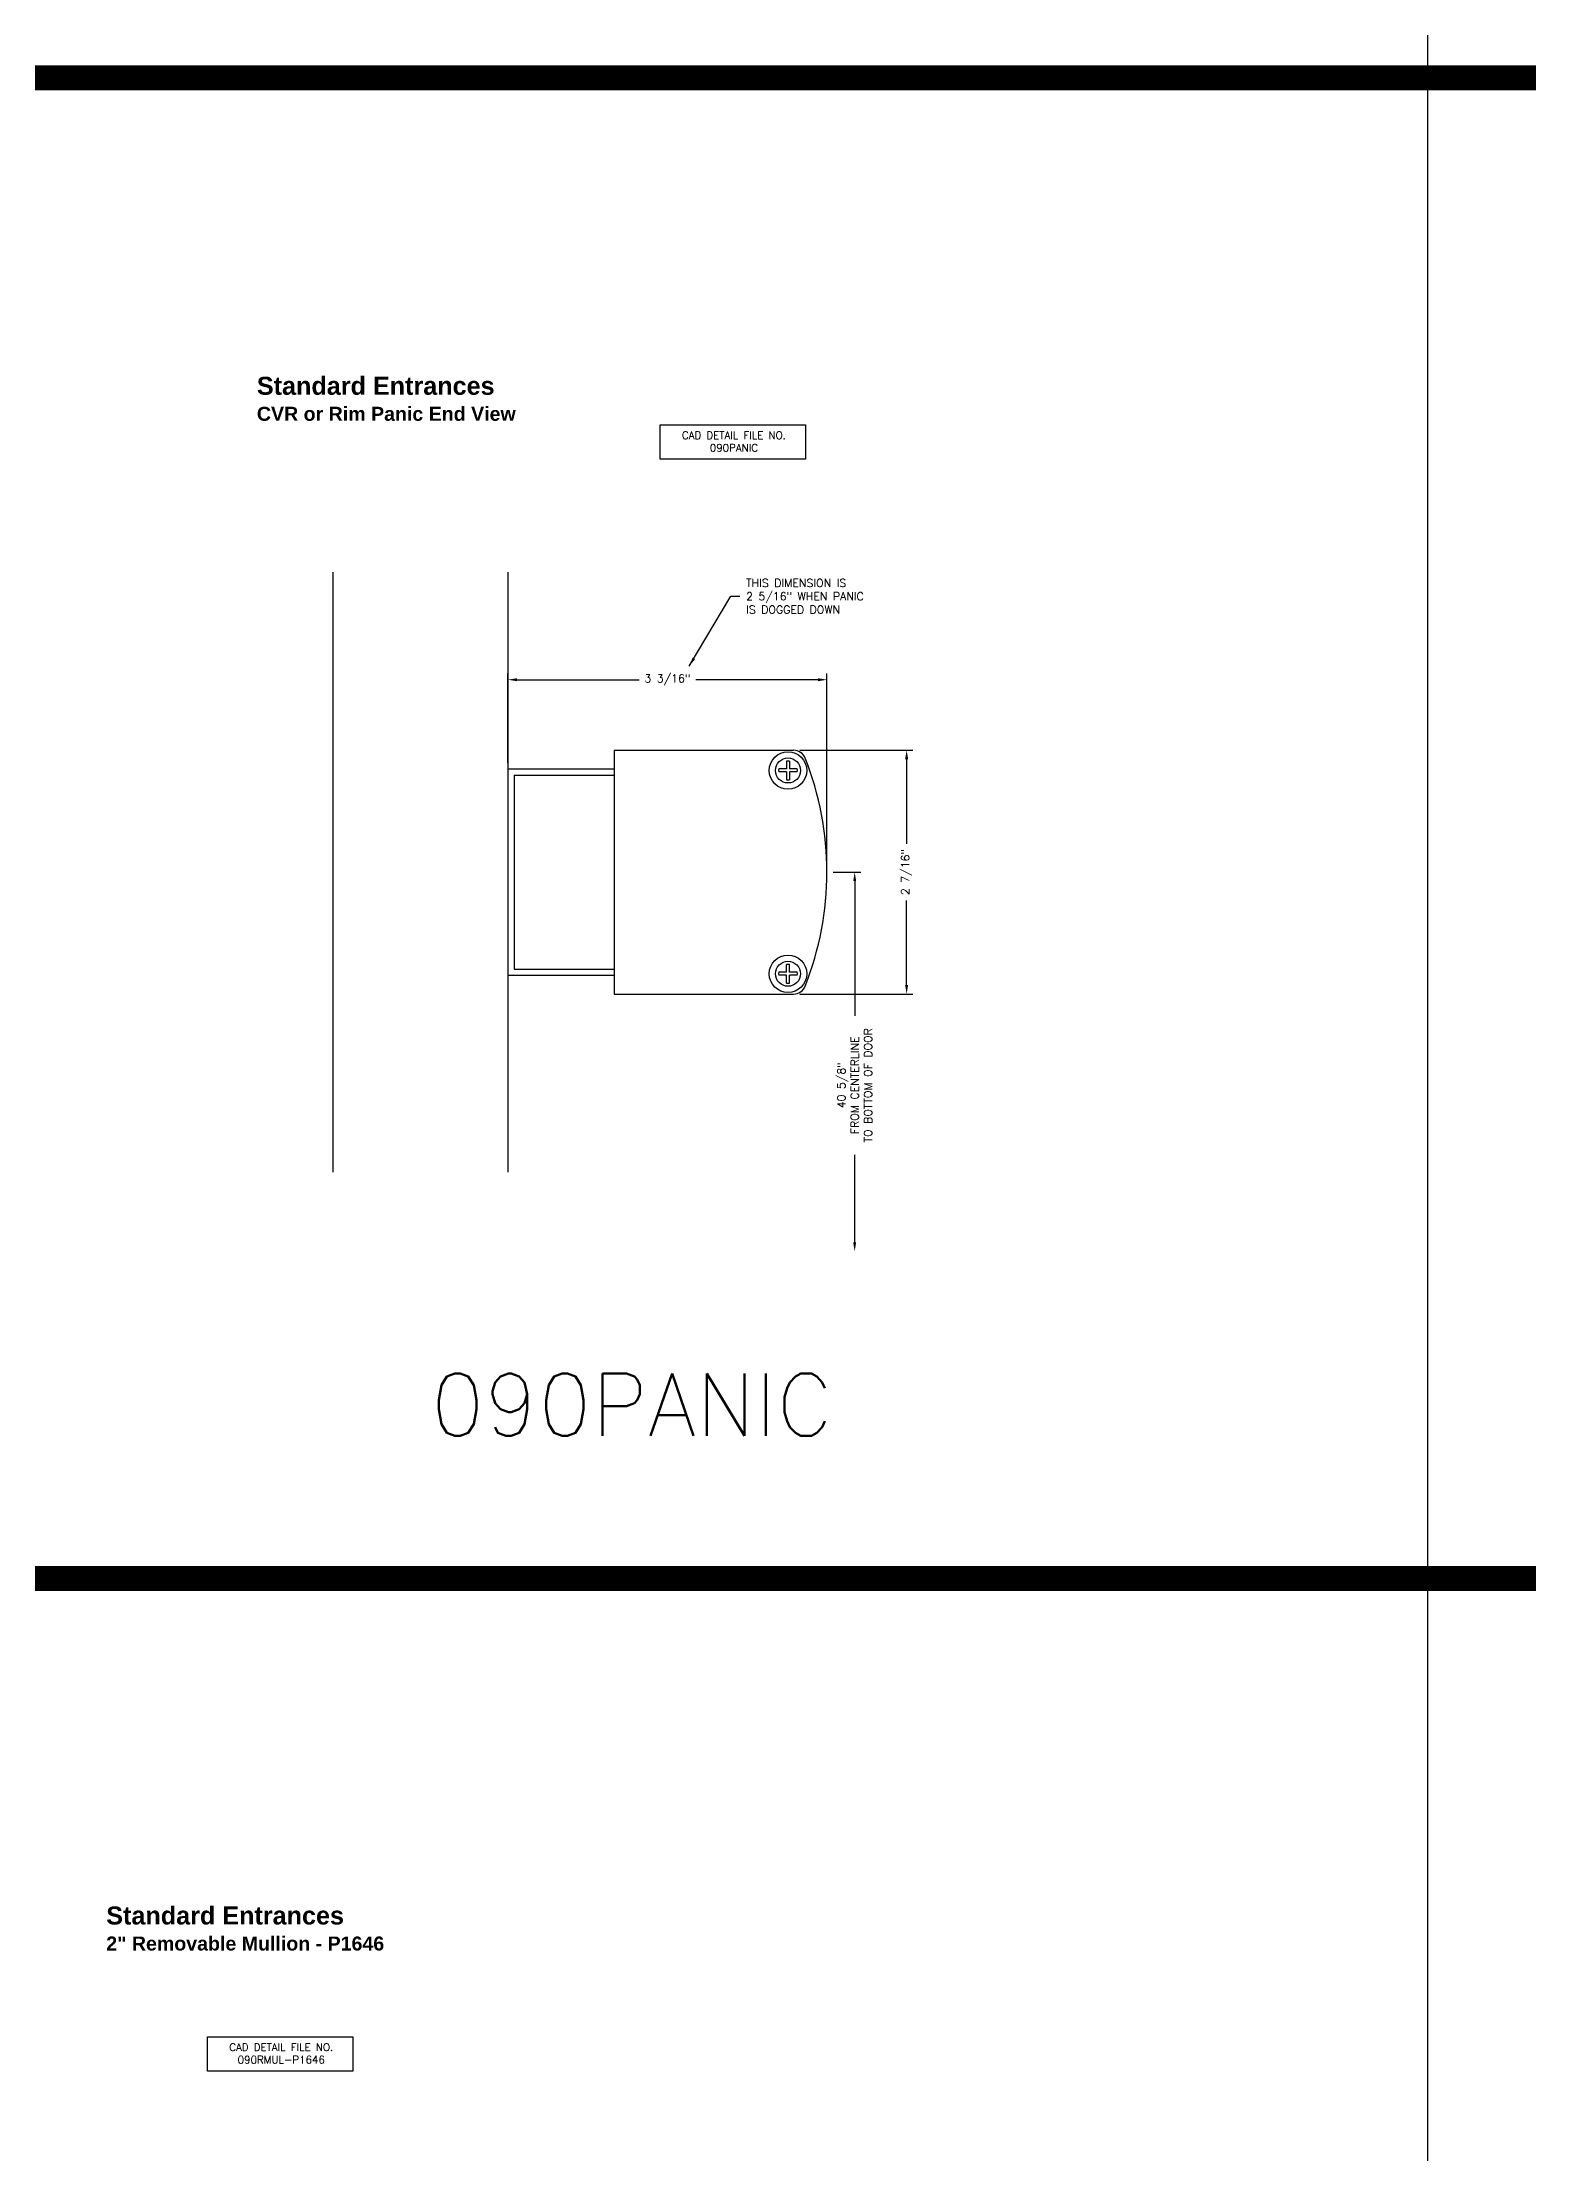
# Model space of a CAD drawing. Extents: x 0 to 130, y 0 to 90.
# Drawn here: x 29.83 to 44.69, y 24.13 to 45.24 of the extents above; entities that cross this region are included whole.
import ezdxf

# ---------------------------------------------------------------- set-up
doc = ezdxf.new("R2010")
doc.units = 0
doc.header["$MEASUREMENT"] = 0
doc.header["$PDMODE"] = 3
doc.layers.get('0').update_dxf_attribs({"linetype": 'CONTINUOUS'})
doc.layers.get('DEFPOINTS').update_dxf_attribs({"linetype": 'CONTINUOUS'})
for name, color, linetype in [('R-ANNO-DIMS', 3, 'CONTINUOUS'), ('R-ANNO-TEXT', 6, 'CONTINUOUS'), ('R-DET1', 4, 'CONTINUOUS'), ('R-OTLN', 1, 'CONTINUOUS'), ('TITLE', 7, 'CONTINUOUS')]:
    doc.layers.add(name, color=color, linetype=linetype)
doc.styles.get("Standard").update_dxf_attribs({"font": 'simplex'})
doc.dimstyles.new('1X', dxfattribs={"dimscale": 0, "dimtxt": 0.08, "dimasz": 0.09, "dimexe": 0.062, "dimexo": 0.062, "dimgap": 0.045, "dimtad": 0, "dimdec": 4, "dimzin": 4, "dimtxsty": 'STANDARD', "dimcen": 0, "dimazin": 3, "dimtp": 0.02, "dimtfac": 1, "dimtdec": 4, "dimtofl": 0, "dimtmove": 0, "dimatfit": 3, "dimtolj": 1, "dimtzin": 4})

# ---------------------------------------------------------------- blocks, each defined once
blk = doc.blocks.new('*D4')
at = {"layer": 'DEFPOINTS', "color": 0}
for p in [(37.676, 36.941), (37.953, 33.15), (37.953, 33.15)]:
    blk.add_point(p, dxfattribs=at)
at = {"layer": 'R-ANNO-DIMS', "color": 0}
for p, q in [((37.738, 36.941), (38.015, 36.941)), ((37.953, 36.851), (37.953, 35.505)), ((37.953, 33.24), (37.953, 34.116))]:
    blk.add_line(p, q, dxfattribs=at)
for points in [[(37.938, 36.851), (37.968, 36.851), (37.953, 36.941)], [(37.938, 33.24), (37.968, 33.24), (37.953, 33.15)]]:
    blk.add_solid(points, dxfattribs=at)
at = {"layer": 'R-ANNO-DIMS', "color": 0, "insert": (37.953, 34.81), "char_height": 0.08, "attachment_point": 5, "rotation": 90}
blk.add_mtext('\\A1;40 5/8"\\PFROM CENTERLINE\\PTO BOTTOM OF DOOR', dxfattribs=at)
blk = doc.blocks.new('*D5')
at = {"layer": 'DEFPOINTS', "color": 0}
for p in [(37.676, 38.864), (34.488, 37.972), (37.676, 36.941)]:
    blk.add_point(p, dxfattribs=at)
at = {"layer": 'R-ANNO-DIMS', "color": 0}
for p, q in [((34.488, 38.034), (34.488, 38.926)), ((34.578, 38.864), (35.799, 38.864)), ((37.586, 38.864), (36.365, 38.864)), ((37.676, 37.003), (37.676, 38.926))]:
    blk.add_line(p, q, dxfattribs=at)
for points in [[(34.578, 38.879), (34.578, 38.849), (34.488, 38.864)], [(37.586, 38.879), (37.586, 38.849), (37.676, 38.864)]]:
    blk.add_solid(points, dxfattribs=at)
at = {"layer": 'R-ANNO-DIMS', "color": 0, "insert": (36.082, 38.864), "char_height": 0.08, "attachment_point": 5}
blk.add_mtext('\\A1;3 3/16"', dxfattribs=at)
blk = doc.blocks.new('*D6')
at = {"layer": 'DEFPOINTS', "color": 0}
for p in [(37.342, 38.16), (38.472, 38.16), (37.342, 35.722)]:
    blk.add_point(p, dxfattribs=at)
at = {"layer": 'R-ANNO-DIMS', "color": 0}
for p, q in [((37.404, 38.16), (38.534, 38.16)), ((38.472, 38.07), (38.472, 37.224)), ((38.472, 35.812), (38.472, 36.658)), ((37.404, 35.722), (38.534, 35.722))]:
    blk.add_line(p, q, dxfattribs=at)
for points in [[(38.457, 38.07), (38.487, 38.07), (38.472, 38.16)], [(38.457, 35.812), (38.487, 35.812), (38.472, 35.722)]]:
    blk.add_solid(points, dxfattribs=at)
at = {"layer": 'R-ANNO-DIMS', "color": 0, "insert": (38.472, 36.941), "char_height": 0.08, "attachment_point": 5, "rotation": 90}
blk.add_mtext('\\A1;2 7/16"', dxfattribs=at)

msp = doc.modelspace()

# ---------------------------------------------------------------- linework, layer by layer
at = {"layer": 'R-ANNO-TEXT'}
for points in [[(36.0096754, 41.4107026), (37.4611554, 41.4107026), (37.4611554, 41.0686398), (36.0096754, 41.0686398)], [(31.4859427, 25.2982253), (32.9374226, 25.2982253), (32.9374226, 24.9561625), (31.4859427, 24.9561625)]]:
    msp.add_lwpolyline(points, close=True, dxfattribs=at)
at = {"layer": 'R-DET1'}
for p, q in [((35.5508532, 38.1596728), (35.5508532, 35.7221728)), ((35.5508532, 38.1596728), (37.3421762, 38.1596728)), ((37.2716089, 38.0493902), (37.2716089, 37.971848)), ((37.3016089, 38.0493902), (37.3016089, 37.971848)), ((34.4883532, 37.9721728), (35.5508532, 37.9721728)), ((34.5508532, 37.9096728), (34.5508532, 35.9721728)), ((34.5508532, 37.9096728), (35.5508532, 37.9096728)), ((37.2716089, 37.971848), (37.1940667, 37.971848)), ((37.2716089, 37.941848), (37.1940667, 37.941848)), ((37.2716089, 37.941848), (37.2716089, 37.8643058)), ((37.3791511, 37.971848), (37.3016089, 37.971848)), ((37.3016089, 37.941848), (37.3016089, 37.8643058)), ((37.3791511, 37.941848), (37.3016089, 37.941848)), ((34.4883532, 35.9096728), (35.5508532, 35.9096728)), ((34.5508532, 35.9721728), (35.5508532, 35.9721728)), ((37.2716089, 35.9399975), (37.1940667, 35.9399975)), ((37.2716089, 35.9099975), (37.1940667, 35.9099975)), ((37.2716089, 35.9399975), (37.2716089, 36.0175397)), ((37.2716089, 35.8324553), (37.2716089, 35.9099975)), ((37.3016089, 35.9399975), (37.3016089, 36.0175397)), ((37.3791511, 35.9399975), (37.3016089, 35.9399975)), ((37.3791511, 35.9099975), (37.3016089, 35.9099975)), ((37.3016089, 35.8324553), (37.3016089, 35.9099975)), ((35.5508532, 35.7221728), (37.3421762, 35.7221728))]:
    msp.add_line(p, q, dxfattribs=at)
for centre, radius in [((37.2866089, 37.956848), 0.1875), ((37.2866089, 37.956848), 0.125), ((37.2866089, 35.9249975), 0.1875), ((37.2866089, 35.9249975), 0.125)]:
    msp.add_circle(centre, radius, dxfattribs=at)
for centre, radius, start, end in [((37.2866089, 37.956848), 0.09375, 80.79310378, 99.20689622), ((37.3421762, 38.0346728), 0.125, 21.60334476, 90), ((34.5801501, 36.9409228), 3.0957031, 338.39665524, 21.60334476), ((37.2866089, 37.956848), 0.09375, 170.79310378, 189.20689622), ((37.2866089, 37.956848), 0.09375, 260.79310378, 279.20689622), ((37.2866089, 37.956848), 0.09375, 350.79310378, 9.20689622), ((37.2866089, 35.9249975), 0.09375, 170.79310378, 189.20689622), ((37.2866089, 35.9249975), 0.09375, 80.79310378, 99.20689622), ((37.2866089, 35.9249975), 0.09375, 350.79310378, 9.20689622), ((37.2866089, 35.9249975), 0.09375, 260.79310378, 279.20689622), ((37.3421762, 35.8471728), 0.125, 270, 338.39665524), ((37.3421762, 35.8471728), 0.125, 270, 338.39665524)]:
    msp.add_arc(centre, radius, start, end, dxfattribs=at)
at = {"layer": 'R-OTLN'}
for p, q in [((32.7383532, 39.9409228), (32.7383532, 33.9409228)), ((34.4883532, 39.9409228), (34.4883532, 33.9409228))]:
    msp.add_line(p, q, dxfattribs=at)
at = {"layer": 'TITLE'}
msp.add_line((43.6785101, 89.8789502), (43.6785101, 14.8789502), dxfattribs=at)
at = {"layer": 'TITLE', "const_width": 0.25}
for points in [[(0.25, 44.8789502), (122.9080005, 44.8789502)], [(0.25, 29.8789502), (122.9080005, 29.8789502)]]:
    msp.add_lwpolyline(points, dxfattribs=at)

# ---------------------------------------------------------------- texts
msp.add_text('090PANIC', height=0.625).set_placement((33.7171085, 31.3051919))
at = {"layer": 'R-ANNO-TEXT', "char_height": 0.075, "width": 1.875, "attachment_point": 2}
for s, insert in [('CAD DETAIL FILE NO.\\P090PANIC', (36.7463577, 41.3451198)), ('CAD DETAIL FILE NO.\\P090RMUL-P1646', (32.2226249, 25.2326426))]:
    msp.add_mtext(s, dxfattribs=dict(at, insert=insert))
at = {"layer": 'R-ANNO-TEXT', "insert": (36.8681148, 39.6978564), "char_height": 0.08, "attachment_point": 4}
msp.add_mtext('THIS DIMENSION IS\\P2 5/16" WHEN PANIC\\PIS DOGGED DOWN', dxfattribs=at)
at = {"layer": 'TITLE', "char_height": 0.18, "width": 7.44, "attachment_point": 1}
for s, insert in [('{\\fArial|b1|i0|c0|p34;\\PStandard Entrances\\P\\H0.7778x;CVR or Rim Panic End View}', (31.9792463, 42.1923488, 6.2106922)), ('{\\fArial|b1|i0|c0|p34;\\PStandard Entrances\\P\\H0.7778x;2" Removable Mullion - P1646}', (30.4741788, 26.9016871, 6.2106922))]:
    msp.add_mtext(s, dxfattribs=dict(at, insert=insert))

# ---------------------------------------------------------------- dimensions: what is measured, and where the dimension line sits
at = {"layer": 'R-ANNO-DIMS'}
dim = msp.add_linear_dim(base=(37.6758532, 38.8635389), p1=(34.4883532, 37.9721728), p2=(37.6758532, 36.9409228), dimstyle='1X', override={"dimscale": 1, "dimpost": '"'}, dxfattribs=at)
dim.commit()
dim.dimension.update_dxf_attribs({"geometry": '*D5', "text_midpoint": (36.0821032, 38.8635389)})
dim = msp.add_linear_dim(base=(38.4724224, 38.1596728), p1=(37.3421762, 35.7221728), p2=(37.3421762, 38.1596728), angle=90, dimstyle='1X', override={"dimscale": 1, "dimpost": '"'}, dxfattribs=at)
dim.commit()
dim.dimension.update_dxf_attribs({"geometry": '*D6', "text_midpoint": (38.4724224, 36.9409228), "dimtype": 160})
dim = msp.add_linear_dim(base=(37.9531071, 33.1496924), p1=(37.6758532, 36.9409228), p2=(37.9531071, 33.1496924), angle=90, text='40 5/8"\\PFROM CENTERLINE\\PTO BOTTOM OF DOOR', dimstyle='1X', override={"dimscale": 1, "dimpost": '"'}, dxfattribs=at)
dim.commit()
dim.dimension.update_dxf_attribs({"geometry": '*D4', "text_midpoint": (37.9531071, 34.8101854), "dimtype": 160})

# ---------------------------------------------------------------- leaders
at = {"layer": 'R-ANNO-TEXT'}
msp.add_leader([(36.2999, 39.0005695), (36.7161148, 39.6978564), (36.8061148, 39.6978564)], dimstyle='1X', override={"dimscale": 1}, dxfattribs=at)

doc.saveas('drawing.dxf')
